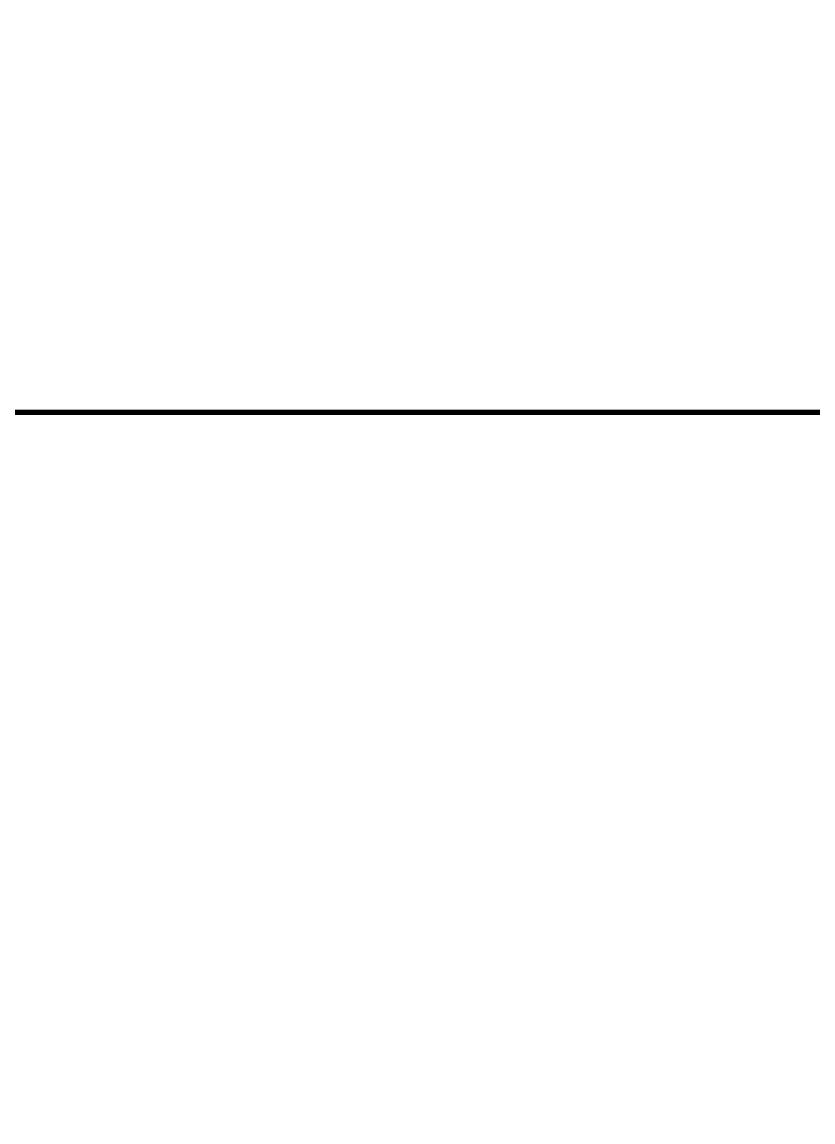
# Model space of a CAD drawing. Header units: millimetres. Extents: x 0 to 2208, y 0 to 420.
# Drawn here: x 590.875 to 593.044, y 377.398 to 380.416 of the extents above; entities that cross this region are included whole.
import ezdxf

# ---------------------------------------------------------------- set-up
doc = ezdxf.new("R2010")
doc.units = ezdxf.units.MM
for name, color, linetype, lineweight in [('01-VISIBLE', 7, 'CONTINUOUS', 70), ('04-COTA', 3, 'CONTINUOUS', 18), ('08-FINA', 5, 'CONTINUOUS', 18)]:
    doc.layers.add(name, color=color, linetype=linetype, lineweight=lineweight)
doc.styles.add('ISO3098', font='isocpeur.ttf')
doc.dimstyles.new('FLAMA-IRAM', dxfattribs={"dimtxt": 3.5, "dimasz": 3.5, "dimexe": 2, "dimexo": 1.5, "dimgap": 1, "dimtad": 1, "dimdec": 1, "dimtxsty": 'ISO3098', "dimblk": 'IRAM_FLECHA', "dimblk1": 'IRAM_FLECHA', "dimblk2": 'IRAM_FLECHA', "dimcen": 2.5, "dimclrd": 256, "dimclre": 256, "dimclrt": 256, "dimazin": 3, "dimtfac": 1, "dimtmove": 0, "dimatfit": 3, "dimlwd": 18, "dimlwe": 18})

# ---------------------------------------------------------------- blocks, each defined once
blk = doc.blocks.new('IRAM_FLECHA')
blk.add_solid([(0, 0), (-1, 0.125), (-1, -0.125)])

msp = doc.modelspace()

# ---------------------------------------------------------------- linework, layer by layer
at = {"layer": '01-VISIBLE'}
msp.add_lwpolyline([(593.0913, 379.3453), (592.9405, 379.3453), (592.7897, 379.3453), (592.6389, 379.3453), (592.4881, 379.3453), (592.3373, 379.3453), (592.1865, 379.3453), (592.0357, 379.3453), (591.8849, 379.3453), (591.7341, 379.3453), (591.5833, 379.3453), (591.4325, 379.3453), (591.2817, 379.3453), (591.131, 379.3453), (590.9802, 379.3453), (590.8294, 379.3453)], dxfattribs=at)
at = {"layer": '08-FINA'}
msp.add_circle((594.8, 372.8453), 12.2083, dxfattribs=at)

# ---------------------------------------------------------------- dimensions: what is measured, and where the dimension line sits
at = {"layer": '04-COTA'}
msp.add_linear_dim(base=(582, 384.3453), p1=(582, 379.3453), p2=(598, 379.3453), dimstyle='FLAMA-IRAM', override={"dimlfac": 2, "dimpost": '%%c<>'}, dxfattribs=at).render()

doc.saveas('drawing.dxf')
